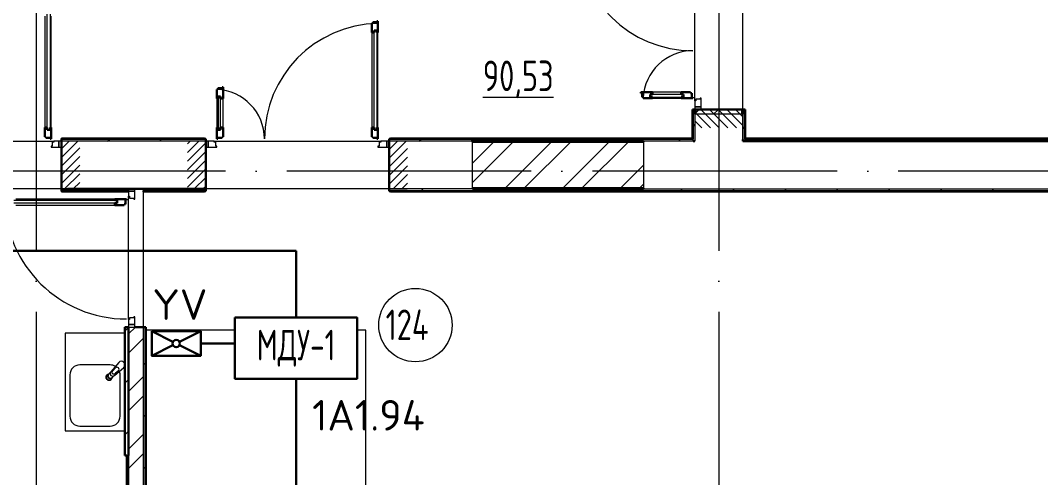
# Model space of a CAD drawing. Header units: millimetres. Extents: x -1073752 to 1436911, y -1379358 to 94781.
# Drawn here: x -1002177 to -993837, y -913976 to -910236 of the extents above; entities that cross this region are included whole.
import ezdxf
from ezdxf.enums import TextEntityAlignment as Align

# ---------------------------------------------------------------- set-up
doc = ezdxf.new("R2010")
doc.units = ezdxf.units.MM
doc.set_wipeout_variables(frame=1)
doc.linetypes.add('ADSK_Линия сетки', pattern=[25, 20, -2.5, 0, -2.5])
doc.linetypes.add('ADSK_Штриховая_ш2 п1_5', pattern=[4.5, 3, -1.5])
for name, color, linetype, lineweight in [('RC-Дымоудаление', 1, 'Continuous', 30), ('Двери', 252, 'Continuous', 9), ('лс', 5, 'Continuous', 30), ('Марки помещений', 7, 'Continuous', 20), ('Ограждение', 252, 'Continuous', 9), ('Оси', 252, 'Continuous', 9), ('Перекрытие', 252, 'Continuous', 18), ('Сантехника', 252, 'Continuous', 9), ('Стены внутренние', 7, 'Continuous', 18), ('Стены наружные', 7, 'Continuous', 18), ('Стены штриховка', 7, 'Continuous', 9)]:
    doc.layers.add(name, color=color, linetype=linetype, lineweight=lineweight)
doc.layers.add('RC-Позиционные_обозначения', color=7, linetype='Continuous')
doc.layers.add('RC-Таблицы', color=7, linetype='Continuous')
doc.layers.add('Двери открывание', color=7, linetype='Continuous', lineweight=9, true_color=0xc0c0c0)
doc.styles.add('GOST Common_3', font='', dxfattribs={"height": 3.5})
doc.styles.add('ISOCPEUR', font='isocpeur.ttf', dxfattribs={"height": 250})
doc.styles.add('RubezhCAD', font='isocpeur.ttf')
doc.styles.get("Standard").update_dxf_attribs({"font": 'arial.ttf'})
doc.styles.get('GOST Common_3').set_extended_font_data('GOST 2.304 type A')
pattern_1 = [(0, (-32119.8, 96), (0, 600), []), (90, (-32119.8, 96), (-600, 4e-14), [])]

# ---------------------------------------------------------------- blocks, each defined once
blk = doc.blocks.new('1 этаж')
at = {"layer": 'Двери', "lineweight": 18, "true_color": 0x636466}
h = blk.add_hatch(dxfattribs=at)
h.set_pattern_fill('FP_2', color=251, angle=90, style=0, pattern_type=2)
h.set_pattern_definition([(135, (-4055.8, -12863.73), (-35.3553, -35.3553), [])])
h.paths.add_polyline_path([(-4250.8, -13638.7), (-3860.8, -13638.7), (-3860.8, -13488.7), (-4250.8, -13488.7), (-4250.8, -13612.8)])
h.paths.add_polyline_path([(-4250.8, -11988.7), (-3860.8, -11988.7), (-3860.8, -11838.7), (-4250.8, -11838.7)])
h = blk.add_hatch(dxfattribs=at)
h.set_pattern_fill('FP_2', color=251, style=0, pattern_type=2)
h.set_pattern_definition([(45, (-10170.8, -13943.73), (-35.3553, 35.3553), [])])
h.paths.add_polyline_path([(-9363.4, -14138.7), (-9280.8, -14138.7), (-9280.8, -13748.7), (-9430.8, -13748.7), (-9430.8, -14138.7)])
h.paths.add_polyline_path([(-10798.5, -14138.7), (-10660.8, -14138.7), (-10660.8, -13748.7), (-10810.8, -13748.7), (-10810.8, -14138.7)])
h = blk.add_hatch(dxfattribs=at)
h.set_pattern_fill('FP_2', color=251, style=0, pattern_type=2)
h.set_pattern_definition([(45, (-7625.8, -13943.73), (-35.3553, 35.3553), [])])
h.paths.add_polyline_path([(-6600.8, -14138.7), (-6600.8, -13748.7), (-6750.8, -13748.7), (-6750.8, -14138.7)])
h.paths.add_polyline_path([(-8400.8, -14138.7), (-8250.8, -14138.7), (-8250.8, -13748.7), (-8400.8, -13748.7)])
at = {"layer": 'Ограждение', "true_color": 0x636466}
h = blk.add_hatch(dxfattribs=at)
h.set_pattern_fill('FP_25', color=251, style=0, pattern_type=2)
h.set_pattern_definition(pattern_1)
h.paths.add_polyline_path([(-4270.8, -13728.7), (-4270.8, -13498.7), (-4275.8, -13498.7), (-4275.8, -13723.7)])
h = blk.add_hatch(dxfattribs=at)
h.set_pattern_fill('FP_25', color=251, style=0, pattern_type=2)
h.set_pattern_definition(pattern_1)
h.paths.add_polyline_path([(-9430.8, -13728.7), (-8260.8, -13728.7), (-8260.8, -13723.7), (-9430.8, -13723.7)])
h = blk.add_hatch(dxfattribs=at)
h.set_pattern_fill('FP_25', color=251, style=0, pattern_type=2)
h.set_pattern_definition(pattern_1)
h.paths.add_polyline_path([(-5058.1, -13728.7), (-4270.8, -13728.7), (-4275.8, -13723.7), (-6740.8, -13723.7), (-6740.8, -13728.7), (-6070.8, -13728.7)])
at = {"layer": 'Двери', "color": 251, "true_color": 0x636466}
for p, q in [((-9564.8, -12726.7), (-9564.8, -13636.7)), ((-9547.8, -13654.7), (-9547.8, -12708.7)), ((-9523.8, -12708.7), (-9523.8, -13654.7)), ((-9514.8, -13636.7), (-9514.8, -12726.7)), ((-6872.8, -13654.7), (-6872.8, -12842.7)), ((-6872.8, -12842.7), (-6851.8, -12842.7)), ((-6851.8, -12842.7), (-6851.8, -13654.7)), ((-6892.8, -12860.7), (-6892.8, -13636.7)), ((-6842.8, -13636.7), (-6842.8, -12860.7)), ((-8158.8, -13400.7), (-8158.8, -13636.7)), ((-8149.8, -13382.7), (-8149.8, -13654.7)), ((-8128.8, -13382.7), (-8149.8, -13382.7)), ((-8128.8, -13654.7), (-8128.8, -13382.7)), ((-8108.8, -13636.7), (-8108.8, -13400.7)), ((-4344.8, -13366.7), (-4616.8, -13366.7)), ((-4616.8, -13366.7), (-4616.8, -13387.7)), ((-4616.8, -13387.7), (-4344.8, -13387.7)), ((-4362.8, -13346.7), (-4598.8, -13346.7)), ((-4598.8, -13396.7), (-4362.8, -13396.7)), ((-4344.8, -13387.7), (-4344.8, -13366.7)), ((-4250.8, -13419.7), (-4250.8, -13468.7)), ((-4242.8, -13419.7), (-4250.8, -13419.7)), ((-4208.8, -13405.7), (-4242.8, -13405.7)), ((-4242.8, -13405.7), (-4242.8, -13419.7)), ((-4200.8, -13396.7), (-4208.8, -13396.7)), ((-4208.8, -13396.7), (-4208.8, -13405.7)), ((-4200.8, -13468.7), (-4200.8, -13396.7)), ((-4200.8, -13468.7), (-4250.8, -13468.7)), ((-4250.8, -13468.7), (-4250.8, -13488.7)), ((-4250.8, -13468.7), (-4200.8, -13468.7)), ((-4250.8, -13488.7), (-4200.8, -13488.7)), ((-4200.8, -13488.7), (-4200.8, -13468.7)), ((-9523.8, -13654.7), (-9547.8, -13654.7)), ((-8149.8, -13654.7), (-8128.8, -13654.7)), ((-6851.8, -13654.7), (-6872.8, -13654.7)), ((-9491.8, -13756.7), (-9505.8, -13756.7)), ((-9505.8, -13756.7), (-9505.8, -13790.7)), ((-9491.8, -13748.7), (-9491.8, -13756.7)), ((-9450.8, -13748.7), (-9491.8, -13748.7)), ((-9430.8, -13748.7), (-9450.8, -13748.7)), ((-9450.8, -13748.7), (-9450.8, -13798.7)), ((-9450.8, -13798.7), (-9450.8, -13748.7)), ((-9430.8, -13798.7), (-9430.8, -13748.7)), ((-8250.8, -13748.7), (-8250.8, -13798.7)), ((-8230.8, -13748.7), (-8250.8, -13748.7)), ((-8230.8, -13798.7), (-8230.8, -13748.7)), ((-8181.8, -13748.7), (-8230.8, -13748.7)), ((-8230.8, -13748.7), (-8230.8, -13798.7)), ((-8181.8, -13756.7), (-8181.8, -13748.7)), ((-8167.8, -13756.7), (-8181.8, -13756.7)), ((-8167.8, -13790.7), (-8167.8, -13756.7)), ((-6819.8, -13756.7), (-6833.8, -13756.7)), ((-6833.8, -13756.7), (-6833.8, -13790.7)), ((-6819.8, -13748.7), (-6819.8, -13756.7)), ((-6770.8, -13748.7), (-6819.8, -13748.7)), ((-6750.8, -13748.7), (-6770.8, -13748.7)), ((-6770.8, -13748.7), (-6770.8, -13798.7)), ((-6770.8, -13798.7), (-6770.8, -13748.7)), ((-6750.8, -13798.7), (-6750.8, -13748.7)), ((-9505.8, -13790.7), (-9514.8, -13790.7)), ((-9514.8, -13790.7), (-9514.8, -13798.7)), ((-9514.8, -13798.7), (-9450.8, -13798.7)), ((-9450.8, -13798.7), (-9430.8, -13798.7)), ((-8250.8, -13798.7), (-8230.8, -13798.7)), ((-8230.8, -13798.7), (-8158.8, -13798.7)), ((-8158.8, -13790.7), (-8167.8, -13790.7)), ((-8158.8, -13798.7), (-8158.8, -13790.7)), ((-6833.8, -13790.7), (-6842.8, -13790.7)), ((-6842.8, -13790.7), (-6842.8, -13798.7)), ((-6842.8, -13798.7), (-6770.8, -13798.7)), ((-6770.8, -13798.7), (-6750.8, -13798.7)), ((-8830.8, -14138.7), (-8880.8, -14138.7)), ((-8880.8, -14138.7), (-8880.8, -14158.7)), ((-8880.8, -14158.7), (-8830.8, -14158.7)), ((-8830.8, -14158.7), (-8880.8, -14158.7)), ((-8880.8, -14158.7), (-8880.8, -14199.7)), ((-8830.8, -14158.7), (-8830.8, -14138.7)), ((-8830.8, -14222.7), (-8830.8, -14158.7)), ((-9820.8, -14231.7), (-8974.8, -14231.7)), ((-8974.8, -14255.7), (-9820.8, -14255.7)), ((-8992.8, -14222.7), (-9802.8, -14222.7)), ((-8974.8, -14231.7), (-8974.8, -14255.7)), ((-8880.8, -14199.7), (-8872.8, -14199.7)), ((-8872.8, -14199.7), (-8872.8, -14213.7)), ((-8872.8, -14213.7), (-8838.8, -14213.7)), ((-8838.8, -14213.7), (-8838.8, -14222.7)), ((-8838.8, -14222.7), (-8830.8, -14222.7)), ((-9802.8, -14272.7), (-8992.8, -14272.7)), ((-8880.8, -15207.7), (-8880.8, -15248.7)), ((-8872.8, -15207.7), (-8880.8, -15207.7)), ((-8830.8, -15248.7), (-8880.8, -15248.7)), ((-8880.8, -15248.7), (-8880.8, -15268.7)), ((-8880.8, -15248.7), (-8830.8, -15248.7)), ((-8838.8, -15193.7), (-8872.8, -15193.7)), ((-8872.8, -15193.7), (-8872.8, -15207.7)), ((-8830.8, -15184.7), (-8838.8, -15184.7)), ((-8838.8, -15184.7), (-8838.8, -15193.7)), ((-8830.8, -15248.7), (-8830.8, -15184.7)), ((-8830.8, -15268.7), (-8830.8, -15248.7)), ((-8880.8, -15268.7), (-8830.8, -15268.7))]:
    blk.add_line(p, q, dxfattribs=at)
at = {"layer": 'Двери', "color": 251, "lineweight": 30, "true_color": 0x636466}
for p, q in [((-6884.8, -12784.7), (-6892.8, -12784.7)), ((-6892.8, -12784.7), (-6892.8, -12860.7)), ((-6850.8, -12775.7), (-6884.8, -12775.7)), ((-6884.8, -12775.7), (-6884.8, -12784.7)), ((-6872.8, -12860.7), (-6872.8, -12842.7)), ((-6872.8, -12842.7), (-6851.8, -12842.7)), ((-6851.8, -12842.7), (-6851.8, -12860.7)), ((-6842.8, -12766.7), (-6850.8, -12766.7)), ((-6850.8, -12766.7), (-6850.8, -12775.7)), ((-6842.8, -12860.7), (-6842.8, -12766.7)), ((-6892.8, -12860.7), (-6872.8, -12860.7)), ((-6851.8, -12860.7), (-6842.8, -12860.7)), ((-8150.8, -13324.7), (-8158.8, -13324.7)), ((-8158.8, -13324.7), (-8158.8, -13400.7)), ((-8116.8, -13315.7), (-8150.8, -13315.7)), ((-8150.8, -13315.7), (-8150.8, -13324.7)), ((-8108.8, -13306.7), (-8116.8, -13306.7)), ((-8116.8, -13306.7), (-8116.8, -13315.7)), ((-8108.8, -13400.7), (-8108.8, -13306.7)), ((-8149.8, -13400.7), (-8158.8, -13400.7)), ((-8149.8, -13382.7), (-8149.8, -13400.7)), ((-8128.8, -13382.7), (-8149.8, -13382.7)), ((-8128.8, -13400.7), (-8128.8, -13382.7)), ((-8108.8, -13400.7), (-8128.8, -13400.7)), ((-4598.8, -13346.7), (-4692.8, -13346.7)), ((-4692.8, -13346.7), (-4692.8, -13354.7)), ((-4692.8, -13354.7), (-4683.8, -13354.7)), ((-4683.8, -13354.7), (-4683.8, -13388.7)), ((-4683.8, -13388.7), (-4674.8, -13388.7)), ((-4674.8, -13388.7), (-4674.8, -13396.7)), ((-4674.8, -13396.7), (-4598.8, -13396.7)), ((-4598.8, -13366.7), (-4616.8, -13366.7)), ((-4616.8, -13366.7), (-4616.8, -13387.7)), ((-4616.8, -13387.7), (-4598.8, -13387.7)), ((-4598.8, -13346.7), (-4598.8, -13366.7)), ((-4598.8, -13387.7), (-4598.8, -13396.7)), ((-4286.8, -13346.7), (-4362.8, -13346.7)), ((-4362.8, -13346.7), (-4362.8, -13366.7)), ((-4362.8, -13366.7), (-4344.8, -13366.7)), ((-4362.8, -13387.7), (-4362.8, -13396.7)), ((-4344.8, -13387.7), (-4362.8, -13387.7)), ((-4362.8, -13396.7), (-4268.8, -13396.7)), ((-4344.8, -13366.7), (-4344.8, -13387.7)), ((-4286.8, -13354.7), (-4286.8, -13346.7)), ((-4277.8, -13354.7), (-4286.8, -13354.7)), ((-4277.8, -13388.7), (-4277.8, -13354.7)), ((-4268.8, -13388.7), (-4277.8, -13388.7)), ((-4268.8, -13396.7), (-4268.8, -13388.7)), ((-9564.8, -13636.7), (-9564.8, -13712.7)), ((-9564.8, -13636.7), (-9547.8, -13636.7)), ((-9547.8, -13636.7), (-9547.8, -13654.7)), ((-9547.8, -13654.7), (-9523.8, -13654.7)), ((-9523.8, -13636.7), (-9514.8, -13636.7)), ((-9523.8, -13654.7), (-9523.8, -13636.7)), ((-9514.8, -13730.7), (-9514.8, -13636.7)), ((-8158.8, -13636.7), (-8158.8, -13730.7)), ((-8149.8, -13636.7), (-8158.8, -13636.7)), ((-8149.8, -13654.7), (-8149.8, -13636.7)), ((-8128.8, -13654.7), (-8149.8, -13654.7)), ((-8128.8, -13636.7), (-8128.8, -13654.7)), ((-8108.8, -13636.7), (-8128.8, -13636.7)), ((-8108.8, -13712.7), (-8108.8, -13636.7)), ((-6892.8, -13636.7), (-6892.8, -13712.7)), ((-6892.8, -13636.7), (-6872.8, -13636.7)), ((-6872.8, -13636.7), (-6872.8, -13654.7)), ((-6872.8, -13654.7), (-6851.8, -13654.7)), ((-6851.8, -13636.7), (-6842.8, -13636.7)), ((-6851.8, -13654.7), (-6851.8, -13636.7)), ((-6842.8, -13730.7), (-6842.8, -13636.7)), ((-9564.8, -13712.7), (-9556.8, -13712.7)), ((-9556.8, -13712.7), (-9556.8, -13721.7)), ((-9556.8, -13721.7), (-9522.8, -13721.7)), ((-9522.8, -13721.7), (-9522.8, -13730.7)), ((-9522.8, -13730.7), (-9514.8, -13730.7)), ((-8158.8, -13730.7), (-8150.8, -13730.7)), ((-8150.8, -13730.7), (-8150.8, -13721.7)), ((-8150.8, -13721.7), (-8116.8, -13721.7)), ((-8116.8, -13721.7), (-8116.8, -13712.7)), ((-8116.8, -13712.7), (-8108.8, -13712.7)), ((-6892.8, -13712.7), (-6884.8, -13712.7)), ((-6884.8, -13712.7), (-6884.8, -13721.7)), ((-6884.8, -13721.7), (-6850.8, -13721.7)), ((-6850.8, -13721.7), (-6850.8, -13730.7)), ((-6850.8, -13730.7), (-6842.8, -13730.7)), ((-8898.8, -14222.7), (-8992.8, -14222.7)), ((-8992.8, -14231.7), (-8992.8, -14222.7)), ((-8974.8, -14231.7), (-8992.8, -14231.7)), ((-8992.8, -14255.7), (-8974.8, -14255.7)), ((-8992.8, -14272.7), (-8992.8, -14255.7)), ((-8974.8, -14255.7), (-8974.8, -14231.7)), ((-8907.8, -14264.7), (-8907.8, -14230.7)), ((-8907.8, -14230.7), (-8898.8, -14230.7)), ((-8898.8, -14230.7), (-8898.8, -14222.7)), ((-8992.8, -14272.7), (-8916.8, -14272.7)), ((-8916.8, -14272.7), (-8916.8, -14264.7)), ((-8916.8, -14264.7), (-8907.8, -14264.7))]:
    blk.add_line(p, q, dxfattribs=at)
at = {"layer": 'Двери', "color": 251, "linetype": 'ADSK_Штриховая_ш2 п1_5', "true_color": 0x636466}
for p, q in [((-3860.8, -13488.7), (-4250.8, -13488.7)), ((-4250.8, -13488.7), (-4250.8, -13638.7)), ((-3860.8, -13638.7), (-3860.8, -13488.7)), ((-9280.8, -13748.7), (-9430.8, -13748.7)), ((-9430.8, -13748.7), (-9430.8, -14138.7)), ((-8250.8, -13748.7), (-8400.8, -13748.7)), ((-8250.8, -14138.7), (-8250.8, -13748.7)), ((-6600.8, -13748.7), (-6750.8, -13748.7)), ((-6750.8, -13748.7), (-6750.8, -14138.7)), ((-9430.8, -14138.7), (-9280.8, -14138.7)), ((-8400.8, -14138.7), (-8250.8, -14138.7)), ((-6750.8, -14138.7), (-6600.8, -14138.7))]:
    blk.add_line(p, q, dxfattribs=at)
at = {"layer": 'Двери открывание', "color": 251, "true_color": 0x636466}
for centre, radius, start, end in [((-4268.8, -12062.7), 946, 181.09026, 270), ((-9496.8, -13730.7), 1098, 90.93932, 180), ((-6824.8, -13730.7), 946, 91.09026, 180), ((-4268.8, -13414.7), 406, 90, 177.45896), ((-8176.8, -13730.7), 406, 0, 87.45896), ((-8898.8, -14204.7), 998, 181.03345, 270)]:
    blk.add_arc(centre, radius, start, end, dxfattribs=at)
at = {"layer": 'Марки помещений', "color": 251, "true_color": 0x636466}
blk.add_circle((-6536.4, -15253), 300, dxfattribs=at)
at = {"layer": 'Ограждение', "color": 251, "true_color": 0x636466}
for p, q in [((-4275.8, -13498.7), (-4270.8, -13498.7)), ((-4275.8, -13498.7), (-4275.8, -13723.7)), ((-3840.8, -13498.7), (-3835.8, -13498.7)), ((-3835.8, -13723.7), (-3835.8, -13498.7)), ((-9430.8, -13728.7), (-9430.8, -13723.7)), ((-8260.8, -13723.7), (-9430.8, -13723.7)), ((-8260.8, -13723.7), (-8260.8, -13728.7)), ((-6740.8, -13728.8), (-6740.8, -13723.7)), ((-4275.8, -13723.7), (-6740.8, -13723.7)), ((-4275.8, -13723.7), (-4270.8, -13728.7)), ((-3835.8, -13723.7), (-3840.8, -13728.7)), ((1944.2, -13723.7), (-3835.8, -13723.7)), ((-9430.8, -14163.7), (-9430.8, -14153.7)), ((-9430.8, -14163.7), (-8880.8, -14163.7)), ((-8880.8, -14153.7), (-9380.8, -14153.7)), ((-8760.8, -14163.7), (-8760.8, -14153.7)), ((-8260.8, -14153.7), (-8760.8, -14153.7)), ((-8760.8, -14163.7), (-8260.8, -14163.7)), ((-8260.8, -14158.7), (-8260.8, -14163.7)), ((-6740.8, -14163.7), (-6740.8, -14158.7)), ((-6740.8, -14163.7), (1454.2, -14163.7))]:
    blk.add_line(p, q, dxfattribs=at)
at = {"layer": 'Оси', "color": 251, "linetype": 'ADSK_Линия сетки', "ltscale": 100, "true_color": 0x636466}
for p, q in [((-9635.8, -2643.7), (-9635.8, -33769.9)), ((-4055.8, -2643.7), (-4055.8, -33769.9)), ((4411.5, -13993.7), (-72528.1, -13993.7))]:
    blk.add_line(p, q, dxfattribs=at)
at = {"layer": 'Перекрытие', "color": 251, "ltscale": 100, "true_color": 0x636466}
for p, q in [((-6940.8, -15293.7), (-8740.8, -15293.7)), ((-6940.8, -19943.7), (-6940.8, -15293.7))]:
    blk.add_line(p, q, dxfattribs=at)
at = {"layer": 'Сантехника', "color": 251, "lineweight": 9, "true_color": 0x636466}
for p, q in [((-8910.8, -15318.7), (-9400.8, -15318.7)), ((-9400.8, -15318.7), (-9400.8, -16118.7)), ((-9030.8, -15578.7), (-9280.8, -15578.7)), ((-8962, -15557.5), (-9026.3, -15634.1)), ((-9360.8, -15658.7), (-9360.8, -15998.7)), ((-9064.6, -15686.1), (-9064.6, -15671.4)), ((-9064.2, -15670.5), (-9055.9, -15659.1)), ((-9054.9, -15658.3), (-9045.5, -15655.3)), ((-9044.9, -15654.5), (-9046.1, -15655.7)), ((-9030.9, -15640.6), (-9044.9, -15654.5)), ((-9016.6, -15682.8), (-9002, -15668.2)), ((-9008.7, -15625.4), (-8989.6, -15602.6)), ((-8996.2, -15664.2), (-8919.6, -15599.9)), ((-8964.7, -15627.5), (-8987.5, -15646.6)), ((-8950.8, -15998.7), (-8950.8, -15658.7)), ((-9055.9, -15698.4), (-9064.2, -15686.9)), ((-9040.8, -15703.7), (-9054.9, -15699.1)), ((-9026.7, -15699.1), (-9040.8, -15703.7)), ((-9017.4, -15686.9), (-9025.7, -15698.4)), ((-9017.8, -15684), (-9016.6, -15682.8)), ((-9017, -15682.9), (-9017, -15686.1)), ((-9280.8, -16078.7), (-9030.8, -16078.7)), ((-9400.8, -16118.7), (-8910.8, -16118.7))]:
    blk.add_line(p, q, dxfattribs=at)
at = {"layer": 'Сантехника', "color": 251, "lineweight": 9, "true_color": 0x636466, "flags": 128}
for points in [[(-8920.8, -15556.4), (-8922.1, -15555.3), (-8923.4, -15554.4)], [(-8916.4, -15561.3), (-8917.4, -15560), (-8918.4, -15558.7)], [(-8987.5, -15646.6), (-8990.9, -15649.5), (-8994.7, -15651.7), (-8998.6, -15653.1), (-9002.5, -15653.7), (-9006.2, -15653.4), (-9009.5, -15652.2), (-9012.2, -15650.2), (-9014.2, -15647.4), (-9015.4, -15644.2), (-9015.7, -15640.5), (-9015.2, -15636.5), (-9013.8, -15632.6), (-9011.6, -15628.8), (-9008.7, -15625.4)]]:
    blk.add_lwpolyline(points, dxfattribs=at)
at = {"layer": 'Сантехника', "color": 251, "lineweight": 9, "true_color": 0x636466}
for centre, radius, start, end in [((-9280.8, -15658.7), 80, 90, 180), ((-9030.8, -15658.7), 80, 58.90219, 90), ((-8940.8, -15578.7), 30, 315, 135), ((-9040.8, -15678.7), 25, 98.76373, 270), ((-9011.2, -15649.2), 21.3, 135, 315), ((-8977.1, -15615.1), 17.6, 315, 135), ((-9030.8, -15658.7), 80, 0, 20.54004), ((-9040.8, -15678.7), 25, 270, 351.23627), ((-9280.8, -15998.7), 80, 180, 270), ((-9030.8, -15998.7), 80, 270, 0)]:
    blk.add_arc(centre, radius, start, end, dxfattribs=at)
for centre, major_axis, start_param, end_param in [((-9033.2, -15671.1), (-14.1, 14.1), 1.047198, 1.570796), ((-9029.5, -15667.4), (-14.1, 14.1), 1.047198, 1.570796), ((-9033.2, -15671.1), (-14.1, 14.1), 1.570796, 2.094395), ((-9029.5, -15667.4), (14.1, -14.1), 4.712389, 5.235988)]:
    blk.add_ellipse(centre, major_axis=major_axis, ratio=0.984808, start_param=start_param, end_param=end_param, dxfattribs=at)
for points, knots in [([(-9052.3, -15676.1), (-9052.6, -15675), (-9052.9, -15673.3), (-9052.9, -15671.4), (-9052.9, -15670.3), (-9052.8, -15669.5), (-9052.7, -15668.7), (-9052.5, -15667.6), (-9052.3, -15666.3), (-9051.8, -15664.8), (-9051.1, -15663.1), (-9050.4, -15661.5), (-9049.6, -15660.2), (-9048.4, -15658.3), (-9047.2, -15656.8), (-9046.1, -15655.7)], [0, 0, 0, 0, 0.142857, 0.214286, 0.25, 0.285714, 0.321429, 0.357143, 0.428571, 0.5, 0.571429, 0.678571, 0.732143, 0.785714, 1, 1, 1, 1]), ([(-9044.9, -15654.5), (-9045.4, -15655.1), (-9046.4, -15656.3), (-9047.7, -15658.3), (-9048.5, -15660.3), (-9049, -15661.9), (-9049.2, -15663.3), (-9049.4, -15664.4), (-9049.5, -15665.4), (-9049.5, -15666.1), (-9049.5, -15666.9), (-9049.4, -15667.9), (-9049.2, -15669.7), (-9048.9, -15671.3), (-9048.6, -15672.4)], [0, 0, 0, 0, 0.142857, 0.285714, 0.428571, 0.5, 0.571429, 0.642857, 0.678571, 0.714286, 0.75, 0.785714, 0.857143, 1, 1, 1, 1]), ([(-9017.8, -15684), (-9018.5, -15684.7), (-9020, -15686.1), (-9022.6, -15687.8), (-9024.9, -15689), (-9026.8, -15689.7), (-9028.4, -15690.2), (-9029.7, -15690.5), (-9030.7, -15690.7), (-9031.5, -15690.8), (-9032.4, -15690.8), (-9033.5, -15690.9), (-9035.4, -15690.8), (-9037.1, -15690.5), (-9038.2, -15690.2)], [0, 0, 0, 0, 0.142857, 0.285714, 0.428571, 0.5, 0.571429, 0.642857, 0.678571, 0.714286, 0.75, 0.785714, 0.857143, 1, 1, 1, 1]), ([(-9034.5, -15686.5), (-9033.4, -15686.8), (-9031.8, -15687.2), (-9030, -15687.4), (-9028.9, -15687.4), (-9028.2, -15687.4), (-9027.5, -15687.4), (-9026.5, -15687.3), (-9025.3, -15687.2), (-9024, -15686.9), (-9022.5, -15686.5), (-9021.3, -15686), (-9020.2, -15685.4), (-9018.6, -15684.5), (-9017.4, -15683.6), (-9016.6, -15682.8)], [0, 0, 0, 0, 0.142857, 0.214286, 0.25, 0.285714, 0.321429, 0.357143, 0.428571, 0.5, 0.571429, 0.678571, 0.732143, 0.785714, 1, 1, 1, 1])]:
    blk.add_open_spline(points, degree=3, knots=knots, dxfattribs=at)
at = {"layer": 'Стены внутренние', "color": 251, "true_color": 0x636466}
for p, q in [((-3860.8, -13488.7), (-3860.8, -11988.7)), ((-4250.8, -13419.7), (-4250.8, -12057.7)), ((-4250.8, -13528.7), (-4250.8, -13748.7)), ((-3865.8, -13528.7), (-4245.8, -13528.7)), ((-3860.8, -13733.7), (-3860.8, -13528.7)), ((-10599.8, -13748.7), (-9491.8, -13748.7)), ((-8250.8, -13748.7), (-9430.8, -13748.7)), ((-8181.8, -13748.7), (-6819.8, -13748.7)), ((-6070.8, -13748.7), (-6750.8, -13748.7)), ((-6070.8, -14133.7), (-6070.8, -13753.7)), ((-4265.8, -13748.7), (-4670.8, -13748.7)), ((-4670.8, -13753.7), (-4670.8, -14133.7)), ((-9430.8, -14138.7), (-10660.8, -14138.7)), ((-6750.8, -14138.7), (-8250.8, -14138.7)), ((-4670.8, -14138.7), (1484.2, -14138.7))]:
    blk.add_line(p, q, dxfattribs=at)
at = {"layer": 'Стены внутренние', "color": 251, "lineweight": 30, "true_color": 0x636466}
for p, q in [((-4245.8, -13528.7), (-4250.8, -13528.7)), ((-3860.8, -13528.7), (-3865.8, -13528.7)), ((-9430.8, -13748.7), (-9430.8, -14138.7)), ((-8250.8, -14138.7), (-8250.8, -13748.7)), ((-6750.8, -13748.7), (-6750.8, -14138.7)), ((-6070.8, -13753.7), (-6070.8, -13748.7)), ((-4670.8, -13748.7), (-4670.8, -13753.7)), ((-4250.8, -13748.7), (-4265.8, -13748.7)), ((-3860.8, -13748.7), (-3860.8, -13733.7)), ((-9380.8, -14138.7), (-8260.8, -14138.7)), ((-6070.8, -14138.7), (-6070.8, -14133.7)), ((-4670.8, -14133.7), (-4670.8, -14138.7))]:
    blk.add_line(p, q, dxfattribs=at)
at = {"layer": 'Стены наружные', "color": 251, "lineweight": 30, "true_color": 0x636466}
for p, q in [((-4250.8, -13488.7), (-4270.8, -13488.7)), ((-4270.8, -13488.7), (-4270.8, -13728.7)), ((-4250.8, -13528.7), (-4250.8, -13488.7)), ((-3865.8, -13488.7), (-4245.8, -13488.7)), ((-4245.8, -13488.7), (-4245.8, -13528.7)), ((-3865.8, -13528.7), (-3865.8, -13488.7)), ((-3860.8, -13488.7), (-3860.8, -13528.7)), ((-3840.8, -13488.7), (-3860.8, -13488.7)), ((-3840.8, -13728.7), (-3840.8, -13488.7)), ((-9430.8, -13728.7), (-9430.8, -13748.7)), ((-8250.8, -13728.7), (-9430.8, -13728.7)), ((-8250.8, -13748.7), (-8250.8, -13728.7)), ((-6750.8, -13728.7), (-6750.8, -13748.7)), ((-4270.8, -13728.7), (-6750.8, -13728.7)), ((-6070.8, -13748.7), (-4670.8, -13748.7)), ((-4670.8, -13753.7), (-6070.8, -13753.7)), ((-4265.8, -13733.7), (-4270.8, -13733.7)), ((-3860.8, -13748.7), (2044.2, -13748.7)), ((1964.2, -13733.7), (-3845.8, -13733.7)), ((1959.2, -13728.7), (-3840.8, -13728.7)), ((-9430.8, -14138.7), (-9430.8, -14153.7)), ((-9430.8, -14153.7), (-9380.8, -14153.7)), ((-9380.8, -14153.7), (-9380.8, -14138.7)), ((-8260.8, -14138.7), (-8260.8, -14158.7)), ((-8260.8, -14158.7), (-8250.8, -14158.7)), ((-8250.8, -14158.7), (-8250.8, -14138.7)), ((-6750.8, -14138.7), (-6750.8, -14158.7)), ((-6750.8, -14158.7), (1454.2, -14158.7)), ((-6070.8, -14133.7), (-4670.8, -14133.7)), ((-4670.8, -14138.7), (-6070.8, -14138.7)), ((-8910.8, -15268.7), (-8910.8, -16318.7)), ((-8880.8, -15268.7), (-8910.8, -15268.7)), ((-8880.8, -15268.7), (-8880.8, -16318.7)), ((-8740.8, -15268.7), (-8830.8, -15268.7)), ((-8740.8, -19961.8), (-8740.8, -15268.7)), ((-8910.8, -16318.7), (-8895.8, -16318.7)), ((-8895.8, -16318.7), (-8895.8, -19963.7))]:
    blk.add_line(p, q, dxfattribs=at)
at = {"layer": 'Стены наружные', "color": 251, "linetype": 'Continuous', "lineweight": 9, "true_color": 0x636466}
for p, q in [((-4270.8, -13491.4), (-4268.1, -13488.7)), ((-4245.8, -13518.8), (-4215.8, -13488.7)), ((-4098.6, -13528.7), (-4058.6, -13488.7)), ((-3845.8, -13490.7), (-3843.8, -13488.7)), ((-4270.8, -13562.1), (-4265.8, -13557.1)), ((-3845.8, -13561.4), (-3840.8, -13556.4)), ((-4270.8, -13632.9), (-4265.8, -13627.9)), ((-4265.8, -13627.9), (-4250.8, -13612.9)), ((-3860.8, -13647.1), (-3845.8, -13632.1)), ((-3845.8, -13632.1), (-3840.8, -13627.1)), ((-9392.1, -13733.7), (-9387.1, -13728.7)), ((-9321.4, -13733.7), (-9316.4, -13728.7)), ((-9250.7, -13733.7), (-9245.7, -13728.7)), ((-9180, -13733.7), (-9175, -13728.7)), ((-9109.3, -13733.7), (-9104.3, -13728.7)), ((-9053.6, -13748.7), (-9038.6, -13733.7)), ((-9038.6, -13733.7), (-9033.6, -13728.7)), ((-8967.9, -13733.7), (-8962.9, -13728.7)), ((-8897.2, -13733.7), (-8892.2, -13728.7)), ((-8826.4, -13733.7), (-8821.4, -13728.7)), ((-8755.7, -13733.7), (-8750.7, -13728.7)), ((-8685, -13733.7), (-8680, -13728.7)), ((-8629.3, -13748.7), (-8614.3, -13733.7)), ((-8614.3, -13733.7), (-8609.3, -13728.7)), ((-8543.6, -13733.7), (-8538.6, -13728.7)), ((-8472.9, -13733.7), (-8467.9, -13728.7)), ((-8402.2, -13733.7), (-8397.2, -13728.7)), ((-8331.5, -13733.7), (-8326.5, -13728.7)), ((-8260.8, -13733.7), (-8255.8, -13728.7)), ((-6705.1, -13733.7), (-6700.1, -13728.7)), ((-6634.4, -13733.7), (-6629.4, -13728.7)), ((-6563.7, -13733.7), (-6558.7, -13728.7)), ((-6508, -13748.7), (-6493, -13733.7)), ((-6493, -13733.7), (-6488, -13728.7)), ((-6422.3, -13733.7), (-6417.3, -13728.7)), ((-6351.6, -13733.7), (-6346.6, -13728.7)), ((-6280.9, -13733.7), (-6275.9, -13728.7)), ((-6210.2, -13733.7), (-6205.2, -13728.7)), ((-6139.4, -13733.7), (-6134.4, -13728.7)), ((-6083.7, -13748.7), (-6068.7, -13733.7)), ((-6070.8, -13929.4), (-5895.2, -13753.7)), ((-6070.8, -14086.5), (-5738, -13753.7)), ((-6070.8, -13929.4), (-5895.2, -13753.7)), ((-6070.8, -14086.5), (-5738, -13753.7)), ((-6068.7, -13733.7), (-6063.7, -13728.7)), ((-5998, -13733.7), (-5993, -13728.7)), ((-5927.3, -13733.7), (-5922.3, -13728.7)), ((-5856.6, -13733.7), (-5851.6, -13728.7)), ((-5803.7, -14133.7), (-5423.7, -13753.7)), ((-5803.7, -14133.7), (-5423.7, -13753.7)), ((-5785.9, -13733.7), (-5780.9, -13728.7)), ((-5715.2, -13733.7), (-5710.2, -13728.7)), ((-5659.5, -13748.7), (-5644.5, -13733.7)), ((-5646.5, -14133.7), (-5266.5, -13753.7)), ((-5646.5, -14133.7), (-5266.5, -13753.7)), ((-5644.5, -13733.7), (-5639.5, -13728.7)), ((-5573.8, -13733.7), (-5568.8, -13728.7)), ((-5503, -13733.7), (-5498, -13728.7)), ((-5432.3, -13733.7), (-5427.3, -13728.7)), ((-5361.6, -13733.7), (-5356.6, -13728.7)), ((-5332.2, -14133.7), (-4952.2, -13753.7)), ((-5332.2, -14133.7), (-4952.2, -13753.7)), ((-5290.9, -13733.7), (-5285.9, -13728.7)), ((-5235.2, -13748.7), (-5220.2, -13733.7)), ((-5220.2, -13733.7), (-5215.2, -13728.7)), ((-5175.1, -14133.7), (-4795.1, -13753.7)), ((-5175.1, -14133.7), (-4795.1, -13753.7)), ((-5149.5, -13733.7), (-5144.5, -13728.7)), ((-5078.8, -13733.7), (-5073.8, -13728.7)), ((-5008.1, -13733.7), (-5003.1, -13728.7)), ((-4937.4, -13733.7), (-4932.4, -13728.7)), ((-4866.7, -13733.7), (-4861.7, -13728.7)), ((-4810.9, -13748.7), (-4795.9, -13733.7)), ((-4795.9, -13733.7), (-4790.9, -13728.7)), ((-4725.2, -13733.7), (-4720.2, -13728.7)), ((-4654.5, -13733.7), (-4649.5, -13728.7)), ((-4583.8, -13733.7), (-4578.8, -13728.7)), ((-4513.1, -13733.7), (-4508.1, -13728.7)), ((-4442.4, -13733.7), (-4437.4, -13728.7)), ((-4386.7, -13748.7), (-4371.7, -13733.7)), ((-4371.7, -13733.7), (-4366.7, -13728.7)), ((-4301, -13733.7), (-4296, -13728.7)), ((-4270.8, -13703.6), (-4265.8, -13698.6)), ((-3845.8, -13702.8), (-3840.8, -13697.8)), ((-3806, -13733.7), (-3801, -13728.7)), ((-3735.3, -13733.7), (-3730.3, -13728.7)), ((-3664.6, -13733.7), (-3659.6, -13728.7)), ((-3593.9, -13733.7), (-3588.9, -13728.7)), ((-3538.1, -13748.7), (-3523.1, -13733.7)), ((-3523.1, -13733.7), (-3518.1, -13728.7)), ((-3452.4, -13733.7), (-3447.4, -13728.7)), ((-3381.7, -13733.7), (-3376.7, -13728.7)), ((-3311, -13733.7), (-3306, -13728.7)), ((-3240.3, -13733.7), (-3235.3, -13728.7)), ((-3169.6, -13733.7), (-3164.6, -13728.7)), ((-3113.9, -13748.7), (-3098.9, -13733.7)), ((-3098.9, -13733.7), (-3093.9, -13728.7)), ((-3028.2, -13733.7), (-3023.2, -13728.7)), ((-2957.5, -13733.7), (-2952.5, -13728.7)), ((-2886.8, -13733.7), (-2881.8, -13728.7)), ((-2816, -13733.7), (-2811, -13728.7)), ((-2745.3, -13733.7), (-2740.3, -13728.7)), ((-2689.6, -13748.7), (-2674.6, -13733.7)), ((-2674.6, -13733.7), (-2669.6, -13728.7)), ((-2603.9, -13733.7), (-2598.9, -13728.7)), ((-2533.2, -13733.7), (-2528.2, -13728.7)), ((-2462.5, -13733.7), (-2457.5, -13728.7)), ((-2391.8, -13733.7), (-2386.8, -13728.7)), ((-2321.1, -13733.7), (-2316.1, -13728.7)), ((-2265.4, -13748.7), (-2250.4, -13733.7)), ((-2250.4, -13733.7), (-2245.4, -13728.7)), ((-2179.6, -13733.7), (-2174.6, -13728.7)), ((-2108.9, -13733.7), (-2103.9, -13728.7)), ((-2038.2, -13733.7), (-2033.2, -13728.7)), ((-1967.5, -13733.7), (-1962.5, -13728.7)), ((-1896.8, -13733.7), (-1891.8, -13728.7)), ((-1841.1, -13748.7), (-1826.1, -13733.7)), ((-1826.1, -13733.7), (-1821.1, -13728.7)), ((-1755.4, -13733.7), (-1750.4, -13728.7)), ((-1684.7, -13733.7), (-1679.7, -13728.7)), ((-1614, -13733.7), (-1609, -13728.7)), ((-1543.2, -13733.7), (-1538.2, -13728.7)), ((-1472.5, -13733.7), (-1467.5, -13728.7)), ((-4860.8, -14133.7), (-4670.8, -13943.8)), ((-4860.8, -14133.7), (-4670.8, -13943.8)), ((-8260.8, -14158), (-8256.5, -14153.7)), ((-6705.9, -14158.7), (-6700.9, -14153.7)), ((-6635.2, -14158.7), (-6630.2, -14153.7)), ((-6564.4, -14158.7), (-6559.4, -14153.7)), ((-6493.7, -14158.7), (-6488.7, -14153.7)), ((-6488.7, -14153.7), (-6473.7, -14138.7)), ((-6423, -14158.7), (-6418, -14153.7)), ((-6352.3, -14158.7), (-6347.3, -14153.7)), ((-6281.6, -14158.7), (-6276.6, -14153.7)), ((-6210.9, -14158.7), (-6205.9, -14153.7)), ((-6140.2, -14158.7), (-6135.2, -14153.7)), ((-6069.5, -14158.7), (-6064.5, -14153.7)), ((-6064.5, -14153.7), (-6049.5, -14138.7)), ((-5998.8, -14158.7), (-5993.8, -14153.7)), ((-5928, -14158.7), (-5923, -14153.7)), ((-5857.3, -14158.7), (-5852.3, -14153.7)), ((-5786.6, -14158.7), (-5781.6, -14153.7)), ((-5715.9, -14158.7), (-5710.9, -14153.7)), ((-5645.2, -14158.7), (-5640.2, -14153.7)), ((-5640.2, -14153.7), (-5625.2, -14138.7)), ((-5574.5, -14158.7), (-5569.5, -14153.7)), ((-5503.8, -14158.7), (-5498.8, -14153.7)), ((-5433.1, -14158.7), (-5428.1, -14153.7)), ((-5362.4, -14158.7), (-5357.4, -14153.7)), ((-5291.7, -14158.7), (-5286.7, -14153.7)), ((-5220.9, -14158.7), (-5215.9, -14153.7)), ((-5215.9, -14153.7), (-5200.9, -14138.7)), ((-5150.2, -14158.7), (-5145.2, -14153.7)), ((-5079.5, -14158.7), (-5074.5, -14153.7)), ((-5008.8, -14158.7), (-5003.8, -14153.7)), ((-4938.1, -14158.7), (-4933.1, -14153.7)), ((-4867.4, -14158.7), (-4862.4, -14153.7)), ((-4796.7, -14158.7), (-4791.7, -14153.7)), ((-4791.7, -14153.7), (-4776.7, -14138.7)), ((-4726, -14158.7), (-4721, -14153.7)), ((-4703.6, -14133.7), (-4670.8, -14100.9)), ((-4703.6, -14133.7), (-4670.8, -14100.9)), ((-4655.3, -14158.7), (-4650.3, -14153.7)), ((-4584.5, -14158.7), (-4579.5, -14153.7)), ((-4513.8, -14158.7), (-4508.8, -14153.7)), ((-4443.1, -14158.7), (-4438.1, -14153.7)), ((-4372.4, -14158.7), (-4367.4, -14153.7)), ((-4367.4, -14153.7), (-4352.4, -14138.7)), ((-4301.7, -14158.7), (-4296.7, -14153.7)), ((-4231, -14158.7), (-4226, -14153.7)), ((-4160.3, -14158.7), (-4155.3, -14153.7)), ((-4089.6, -14158.7), (-4084.6, -14153.7)), ((-4018.9, -14158.7), (-4013.9, -14153.7)), ((-3948.1, -14158.7), (-3943.1, -14153.7)), ((-3943.1, -14153.7), (-3928.1, -14138.7)), ((-3877.4, -14158.7), (-3872.4, -14153.7)), ((-3806.7, -14158.7), (-3801.7, -14153.7)), ((-3736, -14158.7), (-3731, -14153.7)), ((-3665.3, -14158.7), (-3660.3, -14153.7)), ((-3594.6, -14158.7), (-3589.6, -14153.7)), ((-3523.9, -14158.7), (-3518.9, -14153.7)), ((-3518.9, -14153.7), (-3503.9, -14138.7)), ((-3453.2, -14158.7), (-3448.2, -14153.7)), ((-3382.5, -14158.7), (-3377.5, -14153.7)), ((-3311.8, -14158.7), (-3306.8, -14153.7)), ((-3241, -14158.7), (-3236, -14153.7)), ((-3170.3, -14158.7), (-3165.3, -14153.7)), ((-3099.6, -14158.7), (-3094.6, -14153.7)), ((-3094.6, -14153.7), (-3079.6, -14138.7)), ((-3028.9, -14158.7), (-3023.9, -14153.7)), ((-2958.2, -14158.7), (-2953.2, -14153.7)), ((-2887.5, -14158.7), (-2882.5, -14153.7)), ((-2816.8, -14158.7), (-2811.8, -14153.7)), ((-2746.1, -14158.7), (-2741.1, -14153.7)), ((-2675.4, -14158.7), (-2670.4, -14153.7)), ((-2670.4, -14153.7), (-2655.4, -14138.7)), ((-2604.6, -14158.7), (-2599.6, -14153.7)), ((-2533.9, -14158.7), (-2528.9, -14153.7)), ((-2463.2, -14158.7), (-2458.2, -14153.7)), ((-2392.5, -14158.7), (-2387.5, -14153.7)), ((-2321.8, -14158.7), (-2316.8, -14153.7)), ((-2251.1, -14158.7), (-2246.1, -14153.7)), ((-2246.1, -14153.7), (-2231.1, -14138.7)), ((-2180.4, -14158.7), (-2175.4, -14153.7)), ((-2109.7, -14158.7), (-2104.7, -14153.7)), ((-2039, -14158.7), (-2034, -14153.7)), ((-1968.2, -14158.7), (-1963.2, -14153.7)), ((-1897.5, -14158.7), (-1892.5, -14153.7)), ((-1826.8, -14158.7), (-1821.8, -14153.7)), ((-1821.8, -14153.7), (-1806.8, -14138.7)), ((-1756.1, -14158.7), (-1751.1, -14153.7)), ((-1685.4, -14158.7), (-1680.4, -14153.7)), ((-1614.7, -14158.7), (-1609.7, -14153.7)), ((-1544, -14158.7), (-1539, -14153.7)), ((-1473.3, -14158.7), (-1468.3, -14153.7)), ((-8910.8, -15303), (-8880.8, -15273)), ((-8880.8, -15325), (-8824.6, -15268.7)), ((-8745.8, -15279.4), (-8740.8, -15274.4)), ((-8745.8, -15350.1), (-8740.8, -15345.1)), ((-8880.8, -15482.1), (-8760.8, -15362.1)), ((-8745.8, -15420.9), (-8740.8, -15415.9)), ((-8745.8, -15491.6), (-8740.8, -15486.6)), ((-8760.8, -15577.3), (-8745.8, -15562.3)), ((-8745.8, -15562.3), (-8740.8, -15557.3)), ((-8880.8, -15796.4), (-8760.8, -15676.4)), ((-8745.8, -15633), (-8740.8, -15628)), ((-8910.8, -15727.3), (-8880.8, -15697.3)), ((-8745.8, -15703.7), (-8740.8, -15698.7)), ((-8880.8, -15953.6), (-8760.8, -15833.6)), ((-8745.8, -15774.4), (-8740.8, -15769.4)), ((-8745.8, -15845.1), (-8740.8, -15840.1)), ((-8745.8, -15915.8), (-8740.8, -15910.8)), ((-8760.8, -16001.5), (-8745.8, -15986.5)), ((-8745.8, -15986.5), (-8740.8, -15981.5)), ((-8745.8, -16057.2), (-8740.8, -16052.2)), ((-8910.8, -16151.5), (-8880.8, -16121.5)), ((-8880.8, -16267.9), (-8760.8, -16147.9)), ((-8745.8, -16128), (-8740.8, -16123)), ((-8745.8, -16198.7), (-8740.8, -16193.7)), ((-8880.8, -16425.1), (-8760.8, -16305.1)), ((-8745.8, -16269.4), (-8740.8, -16264.4)), ((-8745.8, -16340.1), (-8740.8, -16335.1)), ((-8760.8, -16425.8), (-8745.8, -16410.8)), ((-8745.8, -16410.8), (-8740.8, -16405.8)), ((-8745.8, -16481.5), (-8740.8, -16476.5))]:
    blk.add_line(p, q, dxfattribs=at)
at = {"layer": 'Стены наружные', "color": 251, "true_color": 0x636466}
for p, q in [((-9380.8, -14138.7), (-9430.8, -14138.7)), ((-8760.8, -14138.7), (-8760.8, -14153.7)), ((-8760.8, -14163.7), (-8760.8, -15268.7)), ((-8250.8, -14138.7), (-8260.8, -14138.7)), ((-6070.8, -14138.7), (-6750.8, -14138.7)), ((-8880.8, -15207.7), (-8880.8, -14199.7))]:
    blk.add_line(p, q, dxfattribs=at)
at = {"layer": 'Стены штриховка', "color": 251, "true_color": 0x636466}
for p, q in [((-4265.8, -13488.7), (-4265.8, -13733.7)), ((-3845.8, -13733.7), (-3845.8, -13488.7)), ((-8250.8, -13733.7), (-9430.8, -13733.7)), ((-4270.8, -13733.7), (-6750.8, -13733.7)), ((-8260.8, -14153.7), (-8250.8, -14153.7)), ((1484.2, -14153.7), (-6750.8, -14153.7)), ((-8760.8, -15268.7), (-8760.8, -20046.8)), ((-8745.8, -19961.8), (-8745.8, -15268.7)), ((-8880.8, -16318.7), (-8895.8, -16318.7)), ((-8880.8, -16318.7), (-8880.8, -19963.7))]:
    blk.add_line(p, q, dxfattribs=at)
at = {"layer": 'Марки помещений', "color": 251, "true_color": 0x636466, "style": 'GOST Common_3', "width": 0.9}
for s, p in [('%%U90,53', (-5985.6, -13339.3)), ('124', (-6779.8, -15375.2))]:
    blk.add_text(s, height=250, dxfattribs=at).set_placement(p)
blk = doc.blocks.new('A$C122646C6')
at = {"color": 1, "lineweight": 30}
for points in [[(0, 200), (400, 200), (400, 0), (0, 0), (0, 200)], [(0, 200), (173.2, 113.4)], [(400, 200), (226.8, 113.4)], [(173.2, 86.6), (0, 0)], [(226.8, 86.6), (400, 0)]]:
    blk.add_lwpolyline(points, dxfattribs=at)
blk.add_circle((200, 100), 30, dxfattribs=at)
blk = doc.blocks.new('RC-UGO-MDU-01')
at = {"layer": 'RC-Дымоудаление'}
blk.add_point((0, 0), dxfattribs=at)
blk.add_attdef('PSTN', text='', height=2.5, dxfattribs=at).set_placement((5.821, 2.37), align=Align.BOTTOM_CENTER)
blk.add_wipeout([(4.998, 2.498), (4.998, -2.498), (-4.998, -2.498), (-4.998, 2.498)]).dxf.layer = 'RC-Дымоудаление'
blk.add_wipeout([(-4.998, -2.498), (-4.998, 2.498), (4.998, 2.498), (4.998, -2.498)]).dxf.layer = 'RC-Дымоудаление'
blk.add_lwpolyline([(-4.998, 2.498), (4.998, 2.498), (4.998, -2.498), (-4.998, -2.498), (-4.998, 2.498)], close=True, dxfattribs=at)
at = {"layer": 'RC-Дымоудаление', "ltscale": 100, "style": 'ISOCPEUR', "width": 0.7}
blk.add_text('МДУ-1', height=2.5, dxfattribs=at).set_placement((0, 0), align=Align.MIDDLE)

msp = doc.modelspace()

# ---------------------------------------------------------------- linework, layer by layer
at = {"layer": 'лс', "color": 5}
for p, q in [((-999923.8, -912119.8), (-1003956.7, -912119.8)), ((-999923.8, -912667.7), (-999923.8, -912119.8)), ((-999923.8, -914848.2), (-999923.8, -913167.2))]:
    msp.add_line(p, q, dxfattribs=at)
at = {"layer": 'лс', "color": 11}
msp.add_line((-1000702.9, -912879.5), (-1000423.6, -912879.5), dxfattribs=at)

# ---------------------------------------------------------------- block references
for name, p in [('1 этаж', (-992411.4, -897475.7)), ('A$C122646C6', (-1001102.9, -912979.5))]:
    msp.add_blockref(name, p)

# ---------------------------------------------------------------- texts
at = {"layer": 'RC-Таблицы', "linetype": 'Continuous', "lineweight": 40, "insert": (-1000873.7, -912560.8), "char_height": 250, "width": 2400, "attachment_point": 5, "style": 'RubezhCAD'}
msp.add_mtext('YV', dxfattribs=at)

# ---------------------------------------------------------------- next in the draw order: block references
at = {"layer": 'RC-Дымоудаление', "color": 4, "linetype": 'Continuous', "lineweight": 40, "ltscale": 15}
ref = msp.add_blockref('RC-UGO-MDU-01', (-999923.8, -912917.4), dxfattribs=dict(at, xscale=100, yscale=100, zscale=100))
ref.add_attrib('PSTN', '1А1.94', dxfattribs={"layer": 'RC-Позиционные_обозначения', "height": 250, "style": 'RubezhCAD'}).set_placement((-999331.9, -913666.1), align=Align.BOTTOM_CENTER)

doc.saveas('drawing.dxf')
